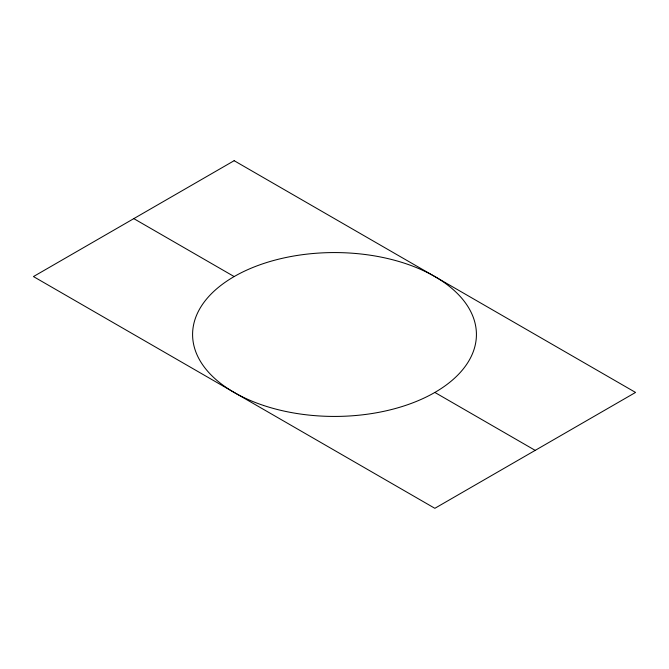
<?xml version="1.0" encoding="UTF-8"?>
<svg xmlns="http://www.w3.org/2000/svg" width="669" height="669" viewBox="0 0 669 669"><rect width="100%" height="100%" fill="white"/><g stroke="black" fill="none" stroke-linecap="round" stroke-linejoin="round"><path stroke-width="1" d="M133.8 218.629L234.15 276.565M434.85 392.435L535.2 450.371M234.15 160.694L33.45 276.565L434.85 508.306L635.55 392.435L234.15 160.694M263.544 405.456A141.92 81.936 0 0 0 476.42 334.5A141.92 81.936 0 0 0 263.544 263.544A141.92 81.936 0 0 0 263.544 405.456"/></g></svg>
